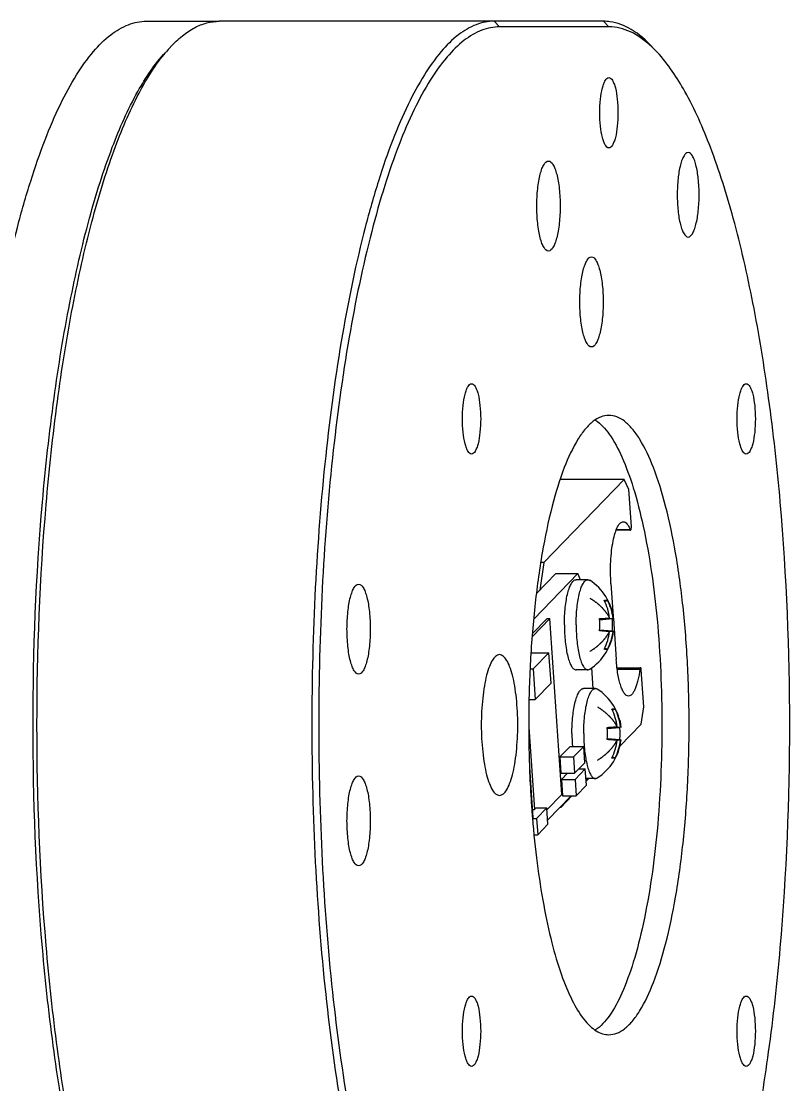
# Model space of a CAD drawing. Header units: millimetres. Extents: x 0 to 841, y 0 to 594.
# Drawn here: x 340.59 to 354.23, y 225.67 to 244.56 of the extents above; entities that cross this region are included whole.
import ezdxf

# ---------------------------------------------------------------- set-up
doc = ezdxf.new("R2010")
doc.units = ezdxf.units.MM
doc.header["$LTSCALE"] = 46.255
doc.layers.get('0').update_dxf_attribs({"linetype": 'CONTINUOUS'})
doc.layers.add('AXIS', color=7, linetype='CONTINUOUS')
doc.layers.add('COSMETIC', color=7, linetype='CONTINUOUS')
doc.styles.get("Standard").update_dxf_attribs({"font": 'txt', "width": 0.85})
doc.dimstyles.get("Standard").update_dxf_attribs({"dimtxt": 3.5, "dimasz": 3.5, "dimexe": 1.5, "dimexo": 1, "dimtad": 1, "dimtxsty": 'STANDARD', "dimcen": 0.09, "dimadec": 0, "dimazin": 0, "dimtol": 1, "dimtp": 0.01, "dimtm": 0.01, "dimtfac": 1, "dimtofl": 0, "dimtmove": 0, "dimatfit": 3, "dimfxl": 1, "dimtolj": 1, "dimarcsym": 0})

msp = doc.modelspace()

# ---------------------------------------------------------------- linework, layer by layer
at = {"color": 7, "linetype": 'CONTINUOUS'}
for p, q in [((350.928, 244.555), (344.109, 244.555)), ((349.083, 244.455), (348.987, 244.555)), ((351.025, 244.455), (349.083, 244.455)), ((351.025, 244.455), (350.928, 244.555)), ((351.298, 236.417), (349.871, 234.94)), ((351.298, 236.417), (350.159, 236.417)), ((351.377, 236.24), (351.298, 236.417)), ((351.423, 235.58), (351.377, 236.24)), ((351.41, 235.517), (351.155, 235.517)), ((351.403, 235.525), (351.158, 235.525)), ((349.871, 234.94), (349.798, 234.45)), ((349.871, 234.94), (349.813, 234.94)), ((350.472, 234.748), (349.69, 233.938)), ((350.085, 234.748), (349.742, 234.393)), ((350.085, 234.748), (350.472, 234.748)), ((350.65, 234.636), (350.441, 234.636)), ((350.522, 234.636), (350.472, 234.748)), ((351.061, 234.565), (351.101, 233.99)), ((350.952, 234.252), (351, 234.271)), ((349.976, 233.945), (349.667, 233.625)), ((349.928, 233.945), (349.671, 233.679)), ((349.928, 233.945), (349.976, 233.945)), ((350.192, 230.823), (349.976, 233.945)), ((350.86, 233.936), (351.037, 233.955)), ((350.86, 233.931), (351.098, 233.955)), ((350.861, 233.924), (351.084, 233.945)), ((351.104, 233.95), (351.155, 233.218)), ((350.86, 233.741), (351.098, 233.718)), ((350.86, 233.736), (351.037, 233.718)), ((350.861, 233.748), (351.084, 233.727)), ((349.646, 233.34), (349.96, 233.34)), ((349.96, 233.34), (349.68, 233.051)), ((349.997, 232.8), (349.96, 233.34)), ((350.952, 233.42), (351, 233.401)), ((349.625, 233.051), (349.68, 233.051)), ((349.68, 233.051), (349.718, 232.511)), ((350.65, 233.036), (350.441, 233.036)), ((350.747, 232.704), (350.722, 233.074)), ((351.168, 233.074), (351.587, 233.074)), ((351.172, 233.046), (351.575, 233.046)), ((351.645, 232.377), (351.599, 233.037)), ((349.718, 232.511), (349.997, 232.8)), ((350.784, 232.704), (350.575, 232.704)), ((349.612, 232.511), (349.718, 232.511)), ((351.086, 232.321), (351.134, 232.34)), ((351.599, 232.07), (351.645, 232.377)), ((349.602, 232.017), (349.703, 230.556)), ((350.994, 232.004), (351.171, 232.023)), ((350.994, 231.999), (351.232, 232.023)), ((350.995, 231.992), (351.218, 232.013)), ((351.22, 231.678), (351.599, 232.07)), ((350.994, 231.81), (351.232, 231.786)), ((350.994, 231.804), (351.171, 231.786)), ((350.995, 231.816), (351.218, 231.796)), ((350.335, 231.676), (350.154, 231.488)), ((350.335, 231.676), (350.577, 231.676)), ((350.577, 231.676), (350.395, 231.488)), ((350.597, 231.385), (350.577, 231.676)), ((350.154, 231.488), (350.395, 231.488)), ((350.154, 231.488), (350.174, 231.198)), ((350.395, 231.488), (350.416, 231.198)), ((351.086, 231.488), (351.134, 231.469)), ((349.663, 230.673), (349.619, 231.307)), ((350.174, 231.198), (350.416, 231.198)), ((350.288, 231.198), (350.182, 231.088)), ((350.416, 231.198), (350.597, 231.385)), ((350.605, 231.276), (350.423, 231.088)), ((350.491, 231.276), (350.605, 231.276)), ((350.625, 230.985), (350.605, 231.276)), ((350.182, 231.088), (350.423, 231.088)), ((350.182, 231.088), (350.202, 230.797)), ((350.423, 231.088), (350.443, 230.797)), ((350.784, 231.104), (350.616, 231.104)), ((350.619, 231.07), (350.652, 231.104)), ((350.62, 231.056), (350.666, 231.104)), ((349.925, 230.546), (350.192, 230.823)), ((350.443, 230.797), (350.625, 230.985)), ((349.662, 230.672), (349.663, 230.673)), ((349.68, 230.412), (349.662, 230.672)), ((349.937, 230.364), (350.356, 230.797)), ((350.172, 230.593), (350.369, 230.797)), ((350.202, 230.797), (350.443, 230.797)), ((349.67, 230.556), (349.703, 230.556)), ((349.703, 230.556), (349.729, 230.583)), ((349.729, 230.583), (349.922, 230.583)), ((349.922, 230.583), (349.741, 230.395)), ((349.942, 230.292), (349.922, 230.583)), ((350.172, 230.593), (350.159, 230.593)), ((350.168, 230.603), (350.172, 230.593)), ((349.673, 230.404), (349.68, 230.412)), ((349.673, 230.395), (349.741, 230.395)), ((349.741, 230.395), (349.761, 230.104)), ((349.761, 230.104), (349.942, 230.292)), ((349.695, 230.104), (349.761, 230.104))]:
    msp.add_line(p, q, dxfattribs=at)
for centre, radius, start, end in [((350.928, 243.71), 0.845, 82.1517, 89.9762), ((345.098, 242.373), 2.533, 137.0897, 139.772), ((350.174, 233.836), 0.94, 7.105, 57.1096), ((350.057, 233.839), 0.986, 6.7389, 26.0014), ((350.157, 233.837), 0.948, 7.1463, 27.2746), ((349.709, 233.837), 1.156, 4.9399, 5.378), ((349.703, 233.836), 1.162, 355.0637, 4.9363), ((350.15, 233.836), 0.941, 0.0026, 6.641), ((350.174, 233.836), 0.94, 302.8904, 352.895), ((349.709, 233.836), 1.156, 354.622, 355.0601), ((350.057, 233.833), 0.986, 333.9986, 353.2611), ((350.157, 233.836), 0.948, 332.7254, 352.8537), ((350.15, 233.836), 0.941, 353.359, 359.9974), ((350.308, 231.904), 0.94, 7.105, 57.1096), ((350.191, 231.907), 0.986, 6.7389, 26.0014), ((350.291, 231.905), 0.948, 7.1463, 27.2746), ((349.843, 231.905), 1.156, 4.9399, 5.378), ((349.836, 231.904), 1.162, 355.0637, 4.9363), ((350.284, 231.904), 0.941, 0.0026, 6.641), ((353.381, 231.904), 3.013, 179.9873, 184.3349), ((350.308, 231.904), 0.94, 302.8904, 352.895), ((349.843, 231.904), 1.156, 354.622, 355.0601), ((350.191, 231.901), 0.986, 333.9986, 353.2611), ((350.291, 231.904), 0.948, 332.7254, 352.8537), ((350.284, 231.904), 0.941, 353.359, 359.9974)]:
    msp.add_arc(centre, radius, start, end, dxfattribs=at)
for points, knots in [([(343.242, 244.098), (343.308, 244.169), (343.442, 244.296), (343.66, 244.444), (343.883, 244.534), (344.035, 244.555), (344.109, 244.555)], [0, 0, 0, 0, 0.28988, 0.547392, 0.780436, 1, 1, 1, 1]), ([(348.987, 244.555), (348.879, 244.555), (348.65, 244.508), (348.328, 244.314), (348.02, 244.004), (347.724, 243.584), (347.44, 243.056), (347.171, 242.424), (346.919, 241.694), (346.595, 240.549), (346.26, 238.923), (345.97, 236.784), (345.792, 234.466), (345.731, 232.055), (345.792, 229.644), (345.97, 227.326), (346.26, 225.187), (346.595, 223.561), (346.919, 222.416), (347.171, 221.686), (347.44, 221.054), (347.724, 220.526), (348.02, 220.106), (348.328, 219.796), (348.65, 219.602), (348.879, 219.555), (348.987, 219.555)], [0, 0, 0, 0, 0.011999, 0.025458, 0.041391, 0.060354, 0.082583, 0.108122, 0.136896, 0.168748, 0.240744, 0.321856, 0.409305, 0.5, 0.590695, 0.678144, 0.759256, 0.831252, 0.863104, 0.891878, 0.917418, 0.939646, 0.958609, 0.974542, 0.988001, 1, 1, 1, 1]), ([(349.083, 244.455), (348.977, 244.455), (348.749, 244.409), (348.43, 244.215), (348.124, 243.909), (347.83, 243.492), (347.549, 242.968), (347.282, 242.341), (347.032, 241.617), (346.711, 240.481), (346.378, 238.868), (346.091, 236.746), (345.914, 234.446), (345.854, 232.055), (345.914, 229.664), (346.091, 227.364), (346.378, 225.242), (346.711, 223.629), (347.032, 222.493), (347.282, 221.769), (347.549, 221.142), (347.83, 220.618), (348.124, 220.201), (348.43, 219.895), (348.749, 219.701), (348.977, 219.655), (349.083, 219.655)], [0, 0, 0, 0, 0.011999, 0.025458, 0.041391, 0.060354, 0.082582, 0.108121, 0.136896, 0.168748, 0.240743, 0.321855, 0.409305, 0.5, 0.590695, 0.678144, 0.759257, 0.831252, 0.863104, 0.891879, 0.917418, 0.939646, 0.958609, 0.974542, 0.988001, 1, 1, 1, 1]), ([(351.784, 244.103), (351.672, 244.208), (351.441, 244.383), (351.155, 244.455), (351.025, 244.455)], [0, 0, 0, 0, 0.53965, 1, 1, 1, 1]), ([(351.795, 244.098), (351.685, 244.216), (351.461, 244.416), (351.176, 244.529), (351.043, 244.547)], [0, 0, 0, 0, 0.545436, 1, 1, 1, 1]), ([(351.885, 244.002), (351.876, 244.011), (351.844, 244.045), (351.81, 244.079), (351.784, 244.103)], [0, 0, 0, 0, 0.255525, 1, 1, 1, 1]), ([(343.152, 220.108), (342.96, 220.316), (342.6, 220.862), (342.162, 221.859), (341.768, 223.119), (341.429, 224.609), (341.155, 226.293), (340.881, 228.792), (340.75, 232.055), (340.881, 235.318), (341.155, 237.817), (341.429, 239.501), (341.768, 240.991), (342.162, 242.251), (342.6, 243.248), (342.96, 243.794), (343.152, 244.002)], [0, 0, 0, 0, 0.03441, 0.078554, 0.132223, 0.194526, 0.264151, 0.3395, 0.5, 0.6605, 0.735849, 0.805474, 0.867777, 0.921446, 0.96559, 1, 1, 1, 1]), ([(343.163, 220.101), (342.975, 220.323), (342.625, 220.89), (342.196, 221.91), (341.812, 223.181), (341.482, 224.673), (341.215, 226.349), (340.949, 228.827), (340.822, 232.055), (340.949, 235.283), (341.215, 237.761), (341.482, 239.437), (341.812, 240.929), (342.196, 242.2), (342.625, 243.22), (342.975, 243.787), (343.163, 244.009)], [0, 0, 0, 0, 0.035446, 0.08037, 0.134466, 0.196834, 0.266198, 0.34102, 0.5, 0.65898, 0.733802, 0.803166, 0.865534, 0.91963, 0.964554, 1, 1, 1, 1]), ([(351.885, 220.108), (352.077, 220.316), (352.437, 220.862), (352.875, 221.859), (353.269, 223.119), (353.608, 224.609), (353.882, 226.293), (354.156, 228.792), (354.287, 232.055), (354.156, 235.318), (353.882, 237.817), (353.608, 239.501), (353.269, 240.991), (352.875, 242.251), (352.437, 243.248), (352.077, 243.794), (351.885, 244.002)], [0, 0, 0, 0, 0.03441, 0.078554, 0.132223, 0.194526, 0.264151, 0.3395, 0.5, 0.6605, 0.735849, 0.805474, 0.867777, 0.921446, 0.96559, 1, 1, 1, 1]), ([(350.789, 237.471), (350.884, 237.407), (351.066, 237.198), (351.281, 236.785), (351.478, 236.234), (351.719, 235.277), (351.914, 233.868), (351.965, 232.683), (351.965, 232.055)], [0, 0, 0, 0, 0.061062, 0.143078, 0.246835, 0.370763, 0.666761, 1, 1, 1, 1]), ([(351.061, 234.565), (351.057, 234.631), (351.052, 234.763), (351.056, 234.959), (351.071, 235.147), (351.096, 235.316), (351.131, 235.458), (351.167, 235.556), (351.201, 235.613), (351.226, 235.643), (351.252, 235.662), (351.271, 235.666), (351.28, 235.666)], [0, 0, 0, 0, 0.16956, 0.340299, 0.503933, 0.6526, 0.779479, 0.87949, 0.918708, 0.950964, 0.977299, 1, 1, 1, 1]), ([(351.28, 235.666), (351.291, 235.666), (351.316, 235.658), (351.348, 235.628), (351.378, 235.583), (351.395, 235.546), (351.403, 235.525)], [0, 0, 0, 0, 0.171833, 0.384246, 0.658236, 1, 1, 1, 1]), ([(351.414, 235.519), (351.416, 235.521), (351.419, 235.529), (351.423, 235.55), (351.424, 235.568), (351.423, 235.58)], [0, 0, 0, 0, 0.156119, 0.395988, 1, 1, 1, 1]), ([(351.403, 235.525), (351.404, 235.524), (351.405, 235.521), (351.408, 235.517), (351.41, 235.517)], [0, 0, 0, 0, 0.349207, 1, 1, 1, 1]), ([(350.234, 233.836), (350.234, 233.888), (350.237, 233.99), (350.248, 234.139), (350.267, 234.276), (350.291, 234.396), (350.318, 234.483), (350.342, 234.54), (350.36, 234.574), (350.379, 234.601), (350.399, 234.621), (350.42, 234.633), (350.434, 234.636), (350.441, 234.636)], [0, 0, 0, 0, 0.181403, 0.356305, 0.518537, 0.662534, 0.783744, 0.834825, 0.879283, 0.917211, 0.949081, 0.975998, 1, 1, 1, 1]), ([(350.443, 233.836), (350.443, 233.888), (350.446, 233.99), (350.457, 234.139), (350.476, 234.276), (350.501, 234.396), (350.527, 234.483), (350.551, 234.54), (350.57, 234.574), (350.589, 234.601), (350.608, 234.621), (350.629, 234.633), (350.644, 234.636), (350.65, 234.636)], [0, 0, 0, 0, 0.181403, 0.356305, 0.518537, 0.662534, 0.783744, 0.834825, 0.879283, 0.917211, 0.949081, 0.975998, 1, 1, 1, 1]), ([(350.65, 234.636), (350.656, 234.636), (350.668, 234.634), (350.679, 234.629), (350.685, 234.625)], [0, 0, 0, 0, 0.478696, 1, 1, 1, 1]), ([(350.944, 234.271), (350.955, 234.273), (350.97, 234.274), (350.989, 234.273), (350.997, 234.272), (351, 234.271)], [0, 0, 0, 0, 0.600143, 0.824447, 1, 1, 1, 1]), ([(350.859, 233.945), (350.893, 233.947), (350.952, 233.951), (351.011, 233.954), (351.037, 233.955)], [0, 0, 0, 0, 0.570106, 1, 1, 1, 1]), ([(351.107, 233.952), (351.107, 233.952), (351.105, 233.95), (351.101, 233.949), (351.093, 233.947), (351.088, 233.946), (351.084, 233.945)], [0, 0, 0, 0, 0.081225, 0.269864, 0.575813, 1, 1, 1, 1]), ([(351.098, 233.955), (351.1, 233.954), (351.103, 233.955), (351.106, 233.954), (351.107, 233.952)], [0, 0, 0, 0, 0.50593, 1, 1, 1, 1]), ([(350.234, 233.836), (350.234, 233.784), (350.237, 233.682), (350.248, 233.534), (350.267, 233.397), (350.291, 233.276), (350.318, 233.189), (350.342, 233.132), (350.36, 233.098), (350.379, 233.071), (350.399, 233.052), (350.42, 233.039), (350.434, 233.036), (350.441, 233.036)], [0, 0, 0, 0, 0.181403, 0.356305, 0.518537, 0.662534, 0.783744, 0.834825, 0.879283, 0.917211, 0.949081, 0.975998, 1, 1, 1, 1]), ([(350.443, 233.836), (350.443, 233.784), (350.446, 233.682), (350.457, 233.534), (350.476, 233.397), (350.501, 233.276), (350.527, 233.189), (350.551, 233.132), (350.57, 233.098), (350.589, 233.071), (350.608, 233.052), (350.629, 233.039), (350.644, 233.036), (350.65, 233.036)], [0, 0, 0, 0, 0.181403, 0.356305, 0.518537, 0.662534, 0.783744, 0.834825, 0.879283, 0.917211, 0.949081, 0.975998, 1, 1, 1, 1]), ([(351.037, 233.718), (351.011, 233.718), (350.952, 233.721), (350.893, 233.725), (350.859, 233.727)], [0, 0, 0, 0, 0.429894, 1, 1, 1, 1]), ([(351.084, 233.727), (351.088, 233.727), (351.093, 233.725), (351.101, 233.723), (351.105, 233.722), (351.107, 233.721), (351.107, 233.72)], [0, 0, 0, 0, 0.424191, 0.73014, 0.918777, 1, 1, 1, 1]), ([(351.107, 233.72), (351.106, 233.719), (351.103, 233.718), (351.1, 233.718), (351.098, 233.718)], [0, 0, 0, 0, 0.494071, 1, 1, 1, 1]), ([(349.083, 233.305), (349.031, 233.305), (348.955, 233.217), (348.898, 233.086), (348.849, 232.929), (348.811, 232.742), (348.771, 232.447), (348.76, 232.215), (348.76, 232.055)], [0, 0, 0, 0, 0.116673, 0.212572, 0.334372, 0.479079, 0.642072, 1, 1, 1, 1]), ([(349.407, 232.055), (349.407, 232.215), (349.396, 232.447), (349.356, 232.742), (349.318, 232.929), (349.269, 233.086), (349.212, 233.217), (349.136, 233.305), (349.083, 233.305)], [0, 0, 0, 0, 0.357928, 0.520921, 0.665628, 0.787428, 0.883327, 1, 1, 1, 1]), ([(351, 233.401), (350.997, 233.4), (350.989, 233.399), (350.97, 233.398), (350.955, 233.4), (350.944, 233.401)], [0, 0, 0, 0, 0.175553, 0.399857, 1, 1, 1, 1]), ([(351.373, 232.569), (351.36, 232.569), (351.331, 232.58), (351.295, 232.619), (351.262, 232.677), (351.232, 232.755), (351.206, 232.85), (351.183, 232.962), (351.166, 233.086), (351.158, 233.173), (351.155, 233.218)], [0, 0, 0, 0, 0.054183, 0.124143, 0.216903, 0.333829, 0.473684, 0.633808, 0.810652, 1, 1, 1, 1]), ([(350.65, 233.036), (350.656, 233.036), (350.668, 233.038), (350.679, 233.044), (350.685, 233.047)], [0, 0, 0, 0, 0.478696, 1, 1, 1, 1]), ([(351.575, 233.046), (351.566, 232.98), (351.55, 232.887), (351.519, 232.771), (351.494, 232.701), (351.467, 232.645), (351.439, 232.604), (351.408, 232.576), (351.384, 232.569), (351.373, 232.569)], [0, 0, 0, 0, 0.368257, 0.525722, 0.662312, 0.776653, 0.868708, 0.940829, 1, 1, 1, 1]), ([(351.587, 233.074), (351.583, 233.074), (351.577, 233.062), (351.576, 233.053), (351.575, 233.046)], [0, 0, 0, 0, 0.327575, 1, 1, 1, 1]), ([(351.599, 233.037), (351.598, 233.046), (351.597, 233.058), (351.592, 233.07), (351.588, 233.074), (351.587, 233.074)], [0, 0, 0, 0, 0.668141, 0.878289, 1, 1, 1, 1]), ([(350.368, 231.904), (350.368, 231.956), (350.371, 232.059), (350.382, 232.207), (350.401, 232.344), (350.425, 232.464), (350.452, 232.551), (350.476, 232.608), (350.494, 232.642), (350.513, 232.669), (350.533, 232.689), (350.554, 232.701), (350.568, 232.704), (350.575, 232.704)], [0, 0, 0, 0, 0.181403, 0.356305, 0.518537, 0.662534, 0.783744, 0.834825, 0.879283, 0.917211, 0.949081, 0.975998, 1, 1, 1, 1]), ([(350.577, 231.904), (350.577, 231.956), (350.58, 232.059), (350.591, 232.207), (350.61, 232.344), (350.635, 232.464), (350.661, 232.551), (350.685, 232.608), (350.704, 232.642), (350.722, 232.669), (350.742, 232.689), (350.763, 232.701), (350.777, 232.704), (350.784, 232.704)], [0, 0, 0, 0, 0.181403, 0.356305, 0.518537, 0.662534, 0.783744, 0.834825, 0.879283, 0.917211, 0.949081, 0.975998, 1, 1, 1, 1]), ([(350.784, 232.704), (350.79, 232.704), (350.802, 232.702), (350.813, 232.697), (350.819, 232.693)], [0, 0, 0, 0, 0.478696, 1, 1, 1, 1]), ([(351.078, 232.34), (351.089, 232.341), (351.104, 232.342), (351.123, 232.342), (351.131, 232.34), (351.134, 232.34)], [0, 0, 0, 0, 0.600143, 0.824447, 1, 1, 1, 1]), ([(348.76, 232.055), (348.76, 231.895), (348.771, 231.663), (348.811, 231.368), (348.849, 231.181), (348.898, 231.024), (348.955, 230.893), (349.031, 230.805), (349.083, 230.805)], [0, 0, 0, 0, 0.357928, 0.520921, 0.665628, 0.787428, 0.883327, 1, 1, 1, 1]), ([(349.083, 230.805), (349.136, 230.805), (349.212, 230.893), (349.269, 231.024), (349.318, 231.181), (349.356, 231.368), (349.396, 231.663), (349.407, 231.895), (349.407, 232.055)], [0, 0, 0, 0, 0.116673, 0.212572, 0.334372, 0.479079, 0.642072, 1, 1, 1, 1]), ([(351.965, 232.055), (351.965, 231.427), (351.914, 230.242), (351.719, 228.833), (351.478, 227.876), (351.281, 227.325), (351.066, 226.912), (350.884, 226.703), (350.789, 226.639)], [0, 0, 0, 0, 0.333239, 0.629237, 0.753165, 0.856922, 0.938938, 1, 1, 1, 1]), ([(350.993, 232.013), (351.027, 232.015), (351.086, 232.019), (351.145, 232.022), (351.171, 232.023)], [0, 0, 0, 0, 0.570106, 1, 1, 1, 1]), ([(351.241, 232.021), (351.241, 232.02), (351.238, 232.018), (351.235, 232.017), (351.227, 232.015), (351.222, 232.014), (351.218, 232.013)], [0, 0, 0, 0, 0.081225, 0.269864, 0.575813, 1, 1, 1, 1]), ([(351.232, 232.023), (351.233, 232.022), (351.236, 232.023), (351.24, 232.022), (351.241, 232.021)], [0, 0, 0, 0, 0.50593, 1, 1, 1, 1]), ([(350.577, 231.904), (350.577, 231.852), (350.58, 231.75), (350.591, 231.602), (350.61, 231.465), (350.635, 231.345), (350.661, 231.258), (350.685, 231.2), (350.704, 231.166), (350.722, 231.14), (350.742, 231.12), (350.763, 231.107), (350.777, 231.104), (350.784, 231.104)], [0, 0, 0, 0, 0.181403, 0.356305, 0.518537, 0.662534, 0.783744, 0.834825, 0.879283, 0.917211, 0.949081, 0.975998, 1, 1, 1, 1]), ([(351.171, 231.786), (351.145, 231.787), (351.086, 231.79), (351.027, 231.793), (350.993, 231.796)], [0, 0, 0, 0, 0.429894, 1, 1, 1, 1]), ([(351.218, 231.796), (351.222, 231.795), (351.227, 231.794), (351.235, 231.792), (351.238, 231.79), (351.241, 231.789), (351.241, 231.788)], [0, 0, 0, 0, 0.424191, 0.73014, 0.918777, 1, 1, 1, 1]), ([(351.241, 231.788), (351.24, 231.787), (351.236, 231.786), (351.233, 231.786), (351.232, 231.786)], [0, 0, 0, 0, 0.494071, 1, 1, 1, 1]), ([(351.134, 231.469), (351.131, 231.468), (351.123, 231.467), (351.104, 231.466), (351.089, 231.468), (351.078, 231.469)], [0, 0, 0, 0, 0.175553, 0.399857, 1, 1, 1, 1]), ([(350.784, 231.104), (350.79, 231.104), (350.802, 231.106), (350.813, 231.112), (350.819, 231.115)], [0, 0, 0, 0, 0.478696, 1, 1, 1, 1])]:
    msp.add_open_spline(points, degree=3, knots=knots, dxfattribs=at)
msp.add_open_spline([(351.41, 235.517), (351.411, 235.517), (351.413, 235.518), (351.414, 235.519)], degree=3, dxfattribs=at)
at = {"layer": 'AXIS', "color": 7, "linetype": 'CONTINUOUS'}
msp.add_line((342.814, 244.555), (344.109, 244.555), dxfattribs=at)
for centre, radius, start, end in [((370.783, 232.055), 21.182, 180.0002, 180.7944), ((370.262, 232.045), 20.661, 180.7854, 183.8232), ((368.629, 231.948), 19.025, 183.8593, 184.6514)]:
    msp.add_arc(centre, radius, start, end, dxfattribs=at)
for points, knots in [([(342.814, 219.555), (342.707, 219.555), (342.477, 219.602), (342.155, 219.796), (341.847, 220.106), (341.551, 220.526), (341.267, 221.054), (340.998, 221.686), (340.746, 222.416), (340.422, 223.561), (340.087, 225.187), (339.798, 227.326), (339.619, 229.644), (339.559, 232.055), (339.619, 234.466), (339.798, 236.784), (340.087, 238.923), (340.422, 240.549), (340.746, 241.694), (340.998, 242.424), (341.267, 243.056), (341.551, 243.584), (341.847, 244.004), (342.155, 244.314), (342.477, 244.508), (342.707, 244.555), (342.814, 244.555)], [0, 0, 0, 0, 0.012, 0.025458, 0.041393, 0.060355, 0.082583, 0.108123, 0.136897, 0.168749, 0.240745, 0.321856, 0.409305, 0.5, 0.590695, 0.678144, 0.759255, 0.831251, 0.863103, 0.891877, 0.917417, 0.939645, 0.958607, 0.974542, 0.988, 1, 1, 1, 1]), ([(350.863, 242.93), (350.863, 243.01), (350.87, 243.159), (350.897, 243.332), (350.932, 243.445), (350.96, 243.511), (350.999, 243.555), (351.025, 243.555)], [0, 0, 0, 0, 0.35802, 0.665558, 0.787381, 0.883307, 1, 1, 1, 1]), ([(351.025, 243.555), (351.051, 243.555), (351.089, 243.511), (351.118, 243.445), (351.152, 243.332), (351.179, 243.159), (351.186, 243.01), (351.186, 242.93)], [0, 0, 0, 0, 0.116693, 0.212619, 0.334442, 0.64198, 1, 1, 1, 1]), ([(351.025, 242.305), (350.999, 242.305), (350.96, 242.349), (350.932, 242.415), (350.897, 242.528), (350.87, 242.701), (350.863, 242.85), (350.863, 242.93)], [0, 0, 0, 0, 0.116693, 0.212619, 0.334442, 0.64198, 1, 1, 1, 1]), ([(351.186, 242.93), (351.186, 242.85), (351.179, 242.701), (351.152, 242.528), (351.118, 242.415), (351.089, 242.349), (351.051, 242.305), (351.025, 242.305)], [0, 0, 0, 0, 0.35802, 0.665558, 0.787381, 0.883307, 1, 1, 1, 1]), ([(352.432, 242.223), (352.401, 242.223), (352.355, 242.17), (352.32, 242.092), (352.278, 241.955), (352.247, 241.747), (352.238, 241.569), (352.238, 241.473)], [0, 0, 0, 0, 0.116693, 0.212619, 0.334442, 0.64198, 1, 1, 1, 1]), ([(352.626, 241.473), (352.626, 241.569), (352.617, 241.747), (352.585, 241.955), (352.543, 242.092), (352.509, 242.17), (352.463, 242.223), (352.432, 242.223)], [0, 0, 0, 0, 0.35802, 0.665558, 0.787381, 0.883307, 1, 1, 1, 1]), ([(349.745, 241.273), (349.745, 241.376), (349.752, 241.524), (349.777, 241.713), (349.802, 241.833), (349.833, 241.933), (349.87, 242.017), (349.919, 242.073), (349.952, 242.073)], [0, 0, 0, 0, 0.357937, 0.52092, 0.665629, 0.787424, 0.883317, 1, 1, 1, 1]), ([(349.952, 242.073), (349.985, 242.073), (350.034, 242.017), (350.071, 241.933), (350.102, 241.833), (350.126, 241.713), (350.152, 241.524), (350.159, 241.376), (350.159, 241.273)], [0, 0, 0, 0, 0.116683, 0.212576, 0.334371, 0.47908, 0.642063, 1, 1, 1, 1]), ([(352.238, 241.473), (352.238, 241.377), (352.247, 241.199), (352.278, 240.991), (352.32, 240.855), (352.355, 240.776), (352.401, 240.723), (352.432, 240.723)], [0, 0, 0, 0, 0.35802, 0.665558, 0.787381, 0.883307, 1, 1, 1, 1]), ([(352.432, 240.723), (352.463, 240.723), (352.509, 240.776), (352.543, 240.855), (352.585, 240.991), (352.617, 241.199), (352.626, 241.377), (352.626, 241.473)], [0, 0, 0, 0, 0.116693, 0.212619, 0.334442, 0.64198, 1, 1, 1, 1]), ([(349.952, 240.473), (349.919, 240.473), (349.87, 240.53), (349.833, 240.614), (349.802, 240.714), (349.777, 240.834), (349.752, 241.022), (349.745, 241.171), (349.745, 241.273)], [0, 0, 0, 0, 0.116683, 0.212576, 0.334371, 0.47908, 0.642063, 1, 1, 1, 1]), ([(350.159, 241.273), (350.159, 241.171), (350.152, 241.022), (350.126, 240.834), (350.102, 240.714), (350.071, 240.614), (350.034, 240.53), (349.985, 240.473), (349.952, 240.473)], [0, 0, 0, 0, 0.357937, 0.52092, 0.665629, 0.787424, 0.883317, 1, 1, 1, 1]), ([(350.508, 239.57), (350.508, 239.672), (350.515, 239.821), (350.541, 240.01), (350.566, 240.129), (350.597, 240.23), (350.633, 240.314), (350.682, 240.37), (350.716, 240.37)], [0, 0, 0, 0, 0.357937, 0.52092, 0.665629, 0.787424, 0.883317, 1, 1, 1, 1]), ([(350.716, 240.37), (350.749, 240.37), (350.798, 240.314), (350.834, 240.23), (350.865, 240.129), (350.89, 240.01), (350.916, 239.821), (350.923, 239.672), (350.923, 239.57)], [0, 0, 0, 0, 0.116683, 0.212576, 0.334371, 0.47908, 0.642063, 1, 1, 1, 1]), ([(350.716, 238.77), (350.682, 238.77), (350.633, 238.826), (350.597, 238.91), (350.566, 239.01), (350.541, 239.13), (350.515, 239.319), (350.508, 239.468), (350.508, 239.57)], [0, 0, 0, 0, 0.116683, 0.212576, 0.334371, 0.47908, 0.642063, 1, 1, 1, 1]), ([(350.923, 239.57), (350.923, 239.468), (350.916, 239.319), (350.89, 239.13), (350.865, 239.01), (350.834, 238.91), (350.798, 238.826), (350.749, 238.77), (350.716, 238.77)], [0, 0, 0, 0, 0.357937, 0.52092, 0.665629, 0.787424, 0.883317, 1, 1, 1, 1]), ([(348.425, 237.493), (348.425, 237.572), (348.433, 237.721), (348.459, 237.894), (348.494, 238.008), (348.523, 238.074), (348.561, 238.117), (348.587, 238.117)], [0, 0, 0, 0, 0.35802, 0.665558, 0.787381, 0.883307, 1, 1, 1, 1]), ([(348.587, 238.117), (348.613, 238.117), (348.651, 238.074), (348.68, 238.008), (348.715, 237.894), (348.741, 237.721), (348.749, 237.572), (348.749, 237.493)], [0, 0, 0, 0, 0.116693, 0.212619, 0.334442, 0.64198, 1, 1, 1, 1]), ([(353.3, 237.493), (353.3, 237.572), (353.308, 237.721), (353.334, 237.894), (353.369, 238.008), (353.398, 238.074), (353.436, 238.117), (353.462, 238.117)], [0, 0, 0, 0, 0.35802, 0.665558, 0.787381, 0.883307, 1, 1, 1, 1]), ([(353.462, 238.117), (353.488, 238.117), (353.526, 238.074), (353.555, 238.008), (353.59, 237.894), (353.617, 237.721), (353.624, 237.572), (353.624, 237.493)], [0, 0, 0, 0, 0.116693, 0.212619, 0.334442, 0.64198, 1, 1, 1, 1]), ([(348.587, 236.868), (348.561, 236.868), (348.523, 236.911), (348.494, 236.977), (348.459, 237.091), (348.433, 237.264), (348.425, 237.413), (348.425, 237.493)], [0, 0, 0, 0, 0.116693, 0.212619, 0.334442, 0.64198, 1, 1, 1, 1]), ([(348.749, 237.493), (348.749, 237.413), (348.741, 237.264), (348.715, 237.091), (348.68, 236.977), (348.651, 236.911), (348.613, 236.868), (348.587, 236.868)], [0, 0, 0, 0, 0.35802, 0.665558, 0.787381, 0.883307, 1, 1, 1, 1]), ([(351.025, 237.555), (350.977, 237.555), (350.876, 237.535), (350.735, 237.449), (350.599, 237.313), (350.411, 237.045), (350.202, 236.585), (349.995, 235.904), (349.825, 235.077), (349.697, 234.136), (349.619, 233.116), (349.601, 232.413), (349.601, 232.055)], [0, 0, 0, 0, 0.024004, 0.050925, 0.082797, 0.12073, 0.216176, 0.337398, 0.481409, 0.643659, 0.818579, 1, 1, 1, 1]), ([(352.448, 232.055), (352.448, 232.413), (352.431, 233.116), (352.352, 234.136), (352.225, 235.077), (352.054, 235.904), (351.847, 236.585), (351.638, 237.045), (351.45, 237.313), (351.315, 237.449), (351.173, 237.535), (351.072, 237.555), (351.025, 237.555)], [0, 0, 0, 0, 0.181421, 0.356341, 0.518591, 0.662602, 0.783824, 0.87927, 0.917203, 0.949075, 0.975996, 1, 1, 1, 1]), ([(353.462, 236.868), (353.436, 236.868), (353.398, 236.911), (353.369, 236.977), (353.334, 237.091), (353.308, 237.264), (353.3, 237.413), (353.3, 237.493)], [0, 0, 0, 0, 0.116693, 0.212619, 0.334442, 0.64198, 1, 1, 1, 1]), ([(353.624, 237.493), (353.624, 237.413), (353.617, 237.264), (353.59, 237.091), (353.555, 236.977), (353.526, 236.911), (353.488, 236.868), (353.462, 236.868)], [0, 0, 0, 0, 0.35802, 0.665558, 0.787381, 0.883307, 1, 1, 1, 1]), ([(346.376, 233.758), (346.376, 233.861), (346.383, 234.01), (346.409, 234.198), (346.433, 234.318), (346.464, 234.418), (346.501, 234.502), (346.55, 234.558), (346.583, 234.558)], [0, 0, 0, 0, 0.357937, 0.52092, 0.665629, 0.787424, 0.883317, 1, 1, 1, 1]), ([(346.583, 234.558), (346.616, 234.558), (346.665, 234.502), (346.702, 234.418), (346.733, 234.318), (346.757, 234.198), (346.783, 234.01), (346.79, 233.861), (346.79, 233.758)], [0, 0, 0, 0, 0.116683, 0.212576, 0.334371, 0.47908, 0.642063, 1, 1, 1, 1]), ([(346.583, 232.958), (346.55, 232.958), (346.501, 233.015), (346.464, 233.099), (346.433, 233.199), (346.409, 233.319), (346.383, 233.507), (346.376, 233.656), (346.376, 233.758)], [0, 0, 0, 0, 0.116683, 0.212576, 0.334371, 0.47908, 0.642063, 1, 1, 1, 1]), ([(346.79, 233.758), (346.79, 233.656), (346.783, 233.507), (346.757, 233.319), (346.733, 233.199), (346.702, 233.099), (346.665, 233.015), (346.616, 232.958), (346.583, 232.958)], [0, 0, 0, 0, 0.357937, 0.52092, 0.665629, 0.787424, 0.883317, 1, 1, 1, 1]), ([(351.025, 226.555), (351.072, 226.555), (351.173, 226.575), (351.315, 226.661), (351.45, 226.797), (351.638, 227.065), (351.847, 227.525), (352.054, 228.206), (352.225, 229.033), (352.352, 229.974), (352.431, 230.994), (352.448, 231.697), (352.448, 232.055)], [0, 0, 0, 0, 0.024004, 0.050925, 0.082797, 0.12073, 0.216176, 0.337398, 0.481409, 0.643659, 0.818579, 1, 1, 1, 1]), ([(346.376, 230.352), (346.376, 230.454), (346.383, 230.603), (346.409, 230.791), (346.433, 230.911), (346.464, 231.011), (346.501, 231.095), (346.55, 231.152), (346.583, 231.152)], [0, 0, 0, 0, 0.357937, 0.52092, 0.665629, 0.787424, 0.883317, 1, 1, 1, 1]), ([(346.583, 231.152), (346.616, 231.152), (346.665, 231.095), (346.702, 231.011), (346.733, 230.911), (346.757, 230.791), (346.783, 230.603), (346.79, 230.454), (346.79, 230.352)], [0, 0, 0, 0, 0.116683, 0.212576, 0.334371, 0.47908, 0.642063, 1, 1, 1, 1]), ([(346.583, 229.552), (346.55, 229.552), (346.501, 229.608), (346.464, 229.692), (346.433, 229.792), (346.409, 229.912), (346.383, 230.1), (346.376, 230.249), (346.376, 230.352)], [0, 0, 0, 0, 0.116683, 0.212576, 0.334371, 0.47908, 0.642063, 1, 1, 1, 1]), ([(346.79, 230.352), (346.79, 230.249), (346.783, 230.1), (346.757, 229.912), (346.733, 229.792), (346.702, 229.692), (346.665, 229.608), (346.616, 229.552), (346.583, 229.552)], [0, 0, 0, 0, 0.357937, 0.52092, 0.665629, 0.787424, 0.883317, 1, 1, 1, 1]), ([(349.667, 230.405), (349.689, 230.135), (349.742, 229.617), (349.856, 228.877), (349.997, 228.215), (350.163, 227.648), (350.349, 227.189), (350.527, 226.885), (350.682, 226.711), (350.793, 226.622), (350.907, 226.568), (350.987, 226.555), (351.025, 226.555)], [0, 0, 0, 0, 0.190023, 0.366751, 0.526274, 0.665339, 0.781572, 0.873993, 0.911711, 0.944451, 0.973315, 1, 1, 1, 1]), ([(348.425, 226.618), (348.425, 226.697), (348.433, 226.846), (348.459, 227.019), (348.494, 227.133), (348.523, 227.199), (348.561, 227.242), (348.587, 227.242)], [0, 0, 0, 0, 0.35802, 0.665558, 0.787381, 0.883307, 1, 1, 1, 1]), ([(348.587, 227.242), (348.613, 227.242), (348.651, 227.199), (348.68, 227.133), (348.715, 227.019), (348.741, 226.846), (348.749, 226.697), (348.749, 226.618)], [0, 0, 0, 0, 0.116693, 0.212619, 0.334442, 0.64198, 1, 1, 1, 1]), ([(353.3, 226.618), (353.3, 226.697), (353.308, 226.846), (353.334, 227.019), (353.369, 227.133), (353.398, 227.199), (353.436, 227.242), (353.462, 227.242)], [0, 0, 0, 0, 0.35802, 0.665558, 0.787381, 0.883307, 1, 1, 1, 1]), ([(353.462, 227.242), (353.488, 227.242), (353.526, 227.199), (353.555, 227.133), (353.59, 227.019), (353.617, 226.846), (353.624, 226.697), (353.624, 226.618)], [0, 0, 0, 0, 0.116693, 0.212619, 0.334442, 0.64198, 1, 1, 1, 1]), ([(348.587, 225.993), (348.561, 225.993), (348.523, 226.036), (348.494, 226.102), (348.459, 226.216), (348.433, 226.389), (348.425, 226.538), (348.425, 226.618)], [0, 0, 0, 0, 0.116693, 0.212619, 0.334442, 0.64198, 1, 1, 1, 1]), ([(348.749, 226.618), (348.749, 226.538), (348.741, 226.389), (348.715, 226.216), (348.68, 226.102), (348.651, 226.036), (348.613, 225.993), (348.587, 225.993)], [0, 0, 0, 0, 0.35802, 0.665558, 0.787381, 0.883307, 1, 1, 1, 1]), ([(353.462, 225.993), (353.436, 225.993), (353.398, 226.036), (353.369, 226.102), (353.334, 226.216), (353.308, 226.389), (353.3, 226.538), (353.3, 226.618)], [0, 0, 0, 0, 0.116693, 0.212619, 0.334442, 0.64198, 1, 1, 1, 1]), ([(353.624, 226.618), (353.624, 226.538), (353.617, 226.389), (353.59, 226.216), (353.555, 226.102), (353.526, 226.036), (353.488, 225.993), (353.462, 225.993)], [0, 0, 0, 0, 0.35802, 0.665558, 0.787381, 0.883307, 1, 1, 1, 1])]:
    msp.add_open_spline(points, degree=3, knots=knots, dxfattribs=at)
at = {"layer": 'COSMETIC', "color": 7, "linetype": 'CONTINUOUS'}
for points, knots in [([(350.686, 234.311), (350.695, 234.305), (350.709, 234.296), (350.728, 234.283), (350.74, 234.276), (350.749, 234.27), (350.755, 234.266), (350.759, 234.263), (350.762, 234.261), (350.764, 234.26), (350.767, 234.258), (350.773, 234.253), (350.783, 234.245), (350.796, 234.235), (350.809, 234.225), (350.818, 234.217), (350.825, 234.212), (350.828, 234.21), (350.83, 234.209), (350.832, 234.207), (350.835, 234.203), (350.84, 234.199), (350.848, 234.191), (350.858, 234.182), (350.868, 234.173), (350.877, 234.165), (350.883, 234.16), (350.888, 234.155), (350.891, 234.152), (350.893, 234.15), (350.895, 234.149), (350.896, 234.147), (350.898, 234.145), (350.901, 234.142), (350.905, 234.137), (350.91, 234.131), (350.917, 234.124), (350.925, 234.114), (350.934, 234.105), (350.941, 234.097), (350.945, 234.092), (350.948, 234.089), (350.95, 234.087), (350.951, 234.085), (350.953, 234.083), (350.958, 234.076), (350.964, 234.067), (350.974, 234.055), (350.981, 234.045), (350.987, 234.036), (350.991, 234.031), (350.994, 234.027), (350.996, 234.025), (350.997, 234.022), (350.999, 234.02), (351.001, 234.017), (351.004, 234.011), (351.009, 234.003), (351.015, 233.993), (351.024, 233.976), (351.032, 233.963), (351.037, 233.955)], [0, 0, 0, 0, 0.0625, 0.09375, 0.125, 0.140625, 0.15625, 0.164062, 0.167969, 0.171875, 0.179688, 0.1875, 0.21875, 0.25, 0.28125, 0.3125, 0.320312, 0.328125, 0.332031, 0.335938, 0.34375, 0.359375, 0.375, 0.40625, 0.4375, 0.453125, 0.46875, 0.484375, 0.492188, 0.496094, 0.5, 0.503906, 0.507812, 0.515625, 0.53125, 0.546875, 0.5625, 0.59375, 0.625, 0.640625, 0.65625, 0.664062, 0.667969, 0.671875, 0.679688, 0.6875, 0.71875, 0.75, 0.78125, 0.796875, 0.8125, 0.820312, 0.828125, 0.832031, 0.835938, 0.84375, 0.859375, 0.875, 0.90625, 0.9375, 1, 1, 1, 1]), ([(351.084, 234.072), (351.084, 234.071), (351.084, 234.071), (351.084, 234.07), (351.084, 234.07), (351.085, 234.069), (351.085, 234.069), (351.085, 234.068), (351.085, 234.067), (351.085, 234.066), (351.086, 234.064), (351.086, 234.063), (351.086, 234.062), (351.087, 234.061), (351.087, 234.061), (351.087, 234.061), (351.087, 234.06), (351.087, 234.06), (351.087, 234.06), (351.087, 234.059), (351.087, 234.059), (351.087, 234.059), (351.087, 234.058), (351.087, 234.057), (351.088, 234.056), (351.088, 234.055), (351.088, 234.054), (351.089, 234.052), (351.089, 234.05), (351.089, 234.049)], [0, 0, 0, 0, 0.0625, 0.125, 0.15625, 0.171875, 0.1875, 0.21875, 0.25, 0.3125, 0.375, 0.4375, 0.46875, 0.484375, 0.5, 0.515625, 0.53125, 0.5625, 0.59375, 0.625, 0.65625, 0.671875, 0.6875, 0.71875, 0.75, 0.8125, 0.84375, 0.875, 1, 1, 1, 1]), ([(351.089, 234.049), (351.09, 234.047), (351.09, 234.044), (351.091, 234.04), (351.091, 234.037), (351.092, 234.035), (351.092, 234.033), (351.092, 234.031), (351.093, 234.027), (351.094, 234.022), (351.095, 234.016), (351.095, 234.01), (351.096, 234.004), (351.096, 233.999), (351.097, 233.993), (351.097, 233.987), (351.098, 233.982), (351.098, 233.978), (351.098, 233.975), (351.098, 233.973), (351.098, 233.971), (351.098, 233.967), (351.098, 233.962), (351.098, 233.957), (351.098, 233.955)], [0, 0, 0, 0, 0.0625, 0.125, 0.15625, 0.171875, 0.1875, 0.21875, 0.25, 0.3125, 0.375, 0.4375, 0.5, 0.5625, 0.625, 0.6875, 0.75, 0.78125, 0.8125, 0.828125, 0.84375, 0.875, 0.9375, 1, 1, 1, 1]), ([(350.686, 233.361), (350.695, 233.367), (350.709, 233.377), (350.728, 233.389), (350.74, 233.397), (350.749, 233.403), (350.755, 233.407), (350.759, 233.409), (350.762, 233.411), (350.764, 233.413), (350.767, 233.415), (350.773, 233.42), (350.783, 233.427), (350.796, 233.437), (350.809, 233.448), (350.818, 233.455), (350.825, 233.46), (350.828, 233.462), (350.83, 233.464), (350.832, 233.466), (350.835, 233.469), (350.84, 233.474), (350.848, 233.481), (350.858, 233.49), (350.868, 233.5), (350.877, 233.507), (350.883, 233.513), (350.888, 233.517), (350.891, 233.521), (350.893, 233.523), (350.895, 233.524), (350.896, 233.525), (350.898, 233.527), (350.901, 233.531), (350.905, 233.535), (350.91, 233.541), (350.917, 233.549), (350.925, 233.558), (350.934, 233.568), (350.941, 233.575), (350.945, 233.58), (350.948, 233.583), (350.95, 233.585), (350.951, 233.587), (350.953, 233.59), (350.958, 233.596), (350.964, 233.605), (350.974, 233.618), (350.981, 233.628), (350.987, 233.636), (350.991, 233.641), (350.994, 233.645), (350.996, 233.648), (350.997, 233.65), (350.999, 233.652), (351.001, 233.656), (351.004, 233.661), (351.009, 233.669), (351.015, 233.68), (351.024, 233.697), (351.032, 233.709), (351.037, 233.718)], [0, 0, 0, 0, 0.0625, 0.09375, 0.125, 0.140625, 0.15625, 0.164062, 0.167969, 0.171875, 0.179688, 0.1875, 0.21875, 0.25, 0.28125, 0.3125, 0.320312, 0.328125, 0.332031, 0.335938, 0.34375, 0.359375, 0.375, 0.40625, 0.4375, 0.453125, 0.46875, 0.484375, 0.492188, 0.496094, 0.5, 0.503906, 0.507812, 0.515625, 0.53125, 0.546875, 0.5625, 0.59375, 0.625, 0.640625, 0.65625, 0.664062, 0.667969, 0.671875, 0.679688, 0.6875, 0.71875, 0.75, 0.78125, 0.796875, 0.8125, 0.820312, 0.828125, 0.832031, 0.835938, 0.84375, 0.859375, 0.875, 0.90625, 0.9375, 1, 1, 1, 1]), ([(351.089, 233.623), (351.09, 233.627), (351.091, 233.633), (351.092, 233.641), (351.093, 233.646), (351.094, 233.652), (351.095, 233.658), (351.095, 233.664), (351.096, 233.67), (351.097, 233.676), (351.097, 233.682), (351.097, 233.688), (351.098, 233.693), (351.098, 233.699), (351.098, 233.707), (351.098, 233.714), (351.098, 233.718)], [0, 0, 0, 0, 0.125, 0.1875, 0.25, 0.3125, 0.375, 0.4375, 0.5, 0.5625, 0.625, 0.6875, 0.75, 0.8125, 0.875, 1, 1, 1, 1]), ([(351.084, 233.601), (351.084, 233.601), (351.084, 233.602), (351.084, 233.602), (351.084, 233.603), (351.085, 233.603), (351.085, 233.604), (351.085, 233.604), (351.085, 233.605), (351.085, 233.607), (351.086, 233.608), (351.086, 233.61), (351.086, 233.611), (351.087, 233.611), (351.087, 233.612), (351.087, 233.612), (351.087, 233.612), (351.087, 233.612), (351.087, 233.613), (351.087, 233.613), (351.087, 233.614), (351.087, 233.614), (351.087, 233.615), (351.087, 233.615), (351.088, 233.616), (351.088, 233.618), (351.089, 233.62), (351.089, 233.622), (351.089, 233.623)], [0, 0, 0, 0, 0.0625, 0.125, 0.15625, 0.171875, 0.1875, 0.21875, 0.25, 0.3125, 0.375, 0.4375, 0.46875, 0.484375, 0.5, 0.515625, 0.53125, 0.5625, 0.59375, 0.625, 0.65625, 0.671875, 0.6875, 0.71875, 0.75, 0.8125, 0.875, 1, 1, 1, 1]), ([(350.82, 232.379), (350.829, 232.373), (350.843, 232.364), (350.862, 232.352), (350.874, 232.344), (350.883, 232.338), (350.889, 232.334), (350.893, 232.331), (350.896, 232.33), (350.898, 232.328), (350.901, 232.326), (350.907, 232.321), (350.917, 232.313), (350.93, 232.303), (350.943, 232.293), (350.952, 232.285), (350.959, 232.28), (350.961, 232.278), (350.964, 232.277), (350.966, 232.275), (350.969, 232.272), (350.974, 232.267), (350.982, 232.259), (350.992, 232.25), (351.002, 232.241), (351.01, 232.233), (351.017, 232.228), (351.022, 232.223), (351.025, 232.22), (351.027, 232.218), (351.029, 232.217), (351.03, 232.215), (351.032, 232.213), (351.035, 232.21), (351.039, 232.205), (351.044, 232.2), (351.051, 232.192), (351.059, 232.182), (351.068, 232.173), (351.075, 232.165), (351.079, 232.161), (351.082, 232.157), (351.084, 232.155), (351.085, 232.153), (351.087, 232.151), (351.092, 232.144), (351.098, 232.135), (351.108, 232.123), (351.115, 232.113), (351.121, 232.104), (351.125, 232.099), (351.128, 232.095), (351.13, 232.093), (351.131, 232.091), (351.133, 232.089), (351.135, 232.085), (351.138, 232.08), (351.143, 232.071), (351.149, 232.061), (351.158, 232.044), (351.166, 232.031), (351.171, 232.023)], [0, 0, 0, 0, 0.0625, 0.09375, 0.125, 0.140625, 0.15625, 0.164062, 0.167969, 0.171875, 0.179688, 0.1875, 0.21875, 0.25, 0.28125, 0.3125, 0.320312, 0.328125, 0.332031, 0.335938, 0.34375, 0.359375, 0.375, 0.40625, 0.4375, 0.453125, 0.46875, 0.484375, 0.492188, 0.496094, 0.5, 0.503906, 0.507812, 0.515625, 0.53125, 0.546875, 0.5625, 0.59375, 0.625, 0.640625, 0.65625, 0.664062, 0.667969, 0.671875, 0.679688, 0.6875, 0.71875, 0.75, 0.78125, 0.796875, 0.8125, 0.820312, 0.828125, 0.832031, 0.835938, 0.84375, 0.859375, 0.875, 0.90625, 0.9375, 1, 1, 1, 1]), ([(351.218, 232.14), (351.218, 232.14), (351.218, 232.139), (351.218, 232.138), (351.218, 232.138), (351.219, 232.138), (351.219, 232.137), (351.219, 232.136), (351.219, 232.135), (351.219, 232.134), (351.22, 232.132), (351.22, 232.131), (351.22, 232.13), (351.221, 232.129), (351.221, 232.129), (351.221, 232.129), (351.221, 232.128), (351.221, 232.128), (351.221, 232.128), (351.221, 232.127), (351.221, 232.127), (351.221, 232.127), (351.221, 232.126), (351.221, 232.125), (351.222, 232.124), (351.222, 232.123), (351.222, 232.122), (351.223, 232.12), (351.223, 232.118), (351.223, 232.117)], [0, 0, 0, 0, 0.0625, 0.125, 0.15625, 0.171875, 0.1875, 0.21875, 0.25, 0.3125, 0.375, 0.4375, 0.46875, 0.484375, 0.5, 0.515625, 0.53125, 0.5625, 0.59375, 0.625, 0.65625, 0.671875, 0.6875, 0.71875, 0.75, 0.8125, 0.84375, 0.875, 1, 1, 1, 1]), ([(351.223, 232.117), (351.224, 232.115), (351.224, 232.112), (351.225, 232.108), (351.225, 232.105), (351.226, 232.103), (351.226, 232.101), (351.226, 232.099), (351.227, 232.095), (351.228, 232.09), (351.229, 232.084), (351.229, 232.078), (351.23, 232.073), (351.23, 232.067), (351.231, 232.061), (351.231, 232.055), (351.231, 232.05), (351.232, 232.046), (351.232, 232.043), (351.232, 232.042), (351.232, 232.039), (351.232, 232.035), (351.232, 232.03), (351.232, 232.025), (351.232, 232.023)], [0, 0, 0, 0, 0.0625, 0.125, 0.15625, 0.171875, 0.1875, 0.21875, 0.25, 0.3125, 0.375, 0.4375, 0.5, 0.5625, 0.625, 0.6875, 0.75, 0.78125, 0.8125, 0.828125, 0.84375, 0.875, 0.9375, 1, 1, 1, 1]), ([(350.82, 231.429), (350.829, 231.436), (350.843, 231.445), (350.862, 231.457), (350.874, 231.465), (350.883, 231.471), (350.889, 231.475), (350.893, 231.478), (350.896, 231.479), (350.898, 231.481), (350.901, 231.483), (350.907, 231.488), (350.917, 231.496), (350.93, 231.506), (350.943, 231.516), (350.952, 231.523), (350.959, 231.528), (350.961, 231.53), (350.964, 231.532), (350.966, 231.534), (350.969, 231.537), (350.974, 231.542), (350.982, 231.549), (350.992, 231.559), (351.002, 231.568), (351.01, 231.575), (351.017, 231.581), (351.022, 231.586), (351.025, 231.589), (351.027, 231.591), (351.029, 231.592), (351.03, 231.593), (351.032, 231.595), (351.035, 231.599), (351.039, 231.603), (351.044, 231.609), (351.051, 231.617), (351.059, 231.626), (351.068, 231.636), (351.075, 231.643), (351.079, 231.648), (351.082, 231.651), (351.084, 231.653), (351.085, 231.656), (351.087, 231.658), (351.092, 231.664), (351.098, 231.673), (351.108, 231.686), (351.115, 231.696), (351.121, 231.704), (351.125, 231.709), (351.128, 231.713), (351.13, 231.716), (351.131, 231.718), (351.133, 231.72), (351.135, 231.724), (351.138, 231.729), (351.143, 231.737), (351.149, 231.748), (351.158, 231.765), (351.166, 231.777), (351.171, 231.786)], [0, 0, 0, 0, 0.0625, 0.09375, 0.125, 0.140625, 0.15625, 0.164062, 0.167969, 0.171875, 0.179688, 0.1875, 0.21875, 0.25, 0.28125, 0.3125, 0.320312, 0.328125, 0.332031, 0.335938, 0.34375, 0.359375, 0.375, 0.40625, 0.4375, 0.453125, 0.46875, 0.484375, 0.492188, 0.496094, 0.5, 0.503906, 0.507812, 0.515625, 0.53125, 0.546875, 0.5625, 0.59375, 0.625, 0.640625, 0.65625, 0.664062, 0.667969, 0.671875, 0.679688, 0.6875, 0.71875, 0.75, 0.78125, 0.796875, 0.8125, 0.820312, 0.828125, 0.832031, 0.835938, 0.84375, 0.859375, 0.875, 0.90625, 0.9375, 1, 1, 1, 1]), ([(351.223, 231.691), (351.224, 231.695), (351.225, 231.701), (351.226, 231.709), (351.227, 231.714), (351.228, 231.72), (351.229, 231.726), (351.229, 231.732), (351.23, 231.738), (351.231, 231.744), (351.231, 231.75), (351.231, 231.756), (351.232, 231.762), (351.232, 231.768), (351.232, 231.776), (351.232, 231.782), (351.232, 231.786)], [0, 0, 0, 0, 0.125, 0.1875, 0.25, 0.3125, 0.375, 0.4375, 0.5, 0.5625, 0.625, 0.6875, 0.75, 0.8125, 0.875, 1, 1, 1, 1]), ([(351.218, 231.669), (351.218, 231.669), (351.218, 231.67), (351.218, 231.67), (351.218, 231.671), (351.219, 231.671), (351.219, 231.672), (351.219, 231.672), (351.219, 231.674), (351.219, 231.675), (351.22, 231.677), (351.22, 231.678), (351.22, 231.679), (351.221, 231.679), (351.221, 231.68), (351.221, 231.68), (351.221, 231.68), (351.221, 231.681), (351.221, 231.681), (351.221, 231.681), (351.221, 231.682), (351.221, 231.682), (351.221, 231.683), (351.221, 231.683), (351.222, 231.684), (351.222, 231.686), (351.222, 231.688), (351.223, 231.69), (351.223, 231.691)], [0, 0, 0, 0, 0.0625, 0.125, 0.15625, 0.171875, 0.1875, 0.21875, 0.25, 0.3125, 0.375, 0.4375, 0.46875, 0.484375, 0.5, 0.515625, 0.53125, 0.5625, 0.59375, 0.625, 0.65625, 0.671875, 0.6875, 0.71875, 0.75, 0.8125, 0.875, 1, 1, 1, 1])]:
    msp.add_open_spline(points, degree=3, knots=knots, dxfattribs=at)

# ---------------------------------------------------------------- leaders
at = {"color": 2, "linetype": 'CONTINUOUS'}
msp.add_leader([(317.401, 232.466), (336.026, 180.913), (343.189, 180.913)], dimstyle='STANDARD', override={"dimtad": 0, "dimldrblk": 'DOT'}, dxfattribs=at)

doc.saveas('drawing.dxf')
